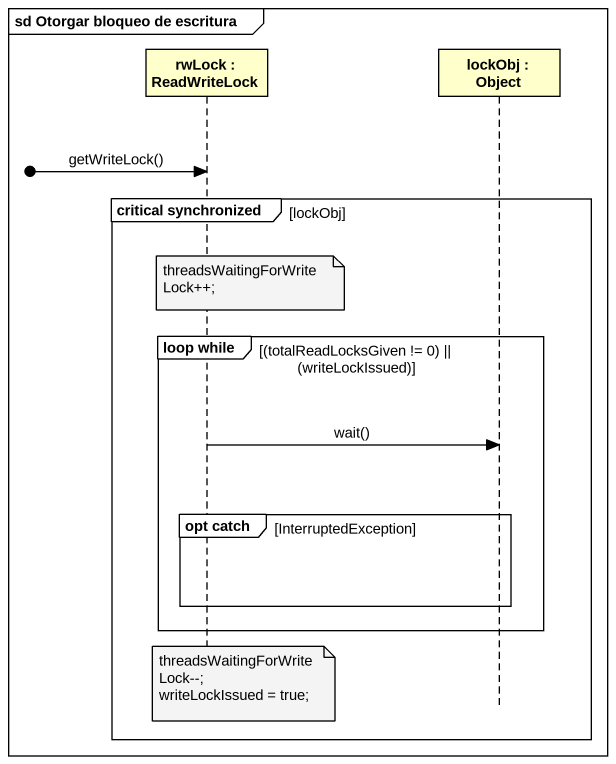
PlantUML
@startuml
mainframe sd Otorgar bloqueo de escritura
hide footbox
participant "rwLock : ReadWriteLock" as rwLock
participant "lockObj : Object" as lockObj

[o-> rwLock : getWriteLock()
group critical synchronized [lockObj]
  note over rwLock : threadsWaitingForWriteLock++;
  group loop while [(totalReadLocksGiven != 0) || (writeLockIssued)]
    rwLock -> lockObj : wait()
    group opt catch [InterruptedException]
    end
  end
  note over rwLock
    threadsWaitingForWriteLock--;
    writeLockIssued = true;
  end note
end
@enduml
